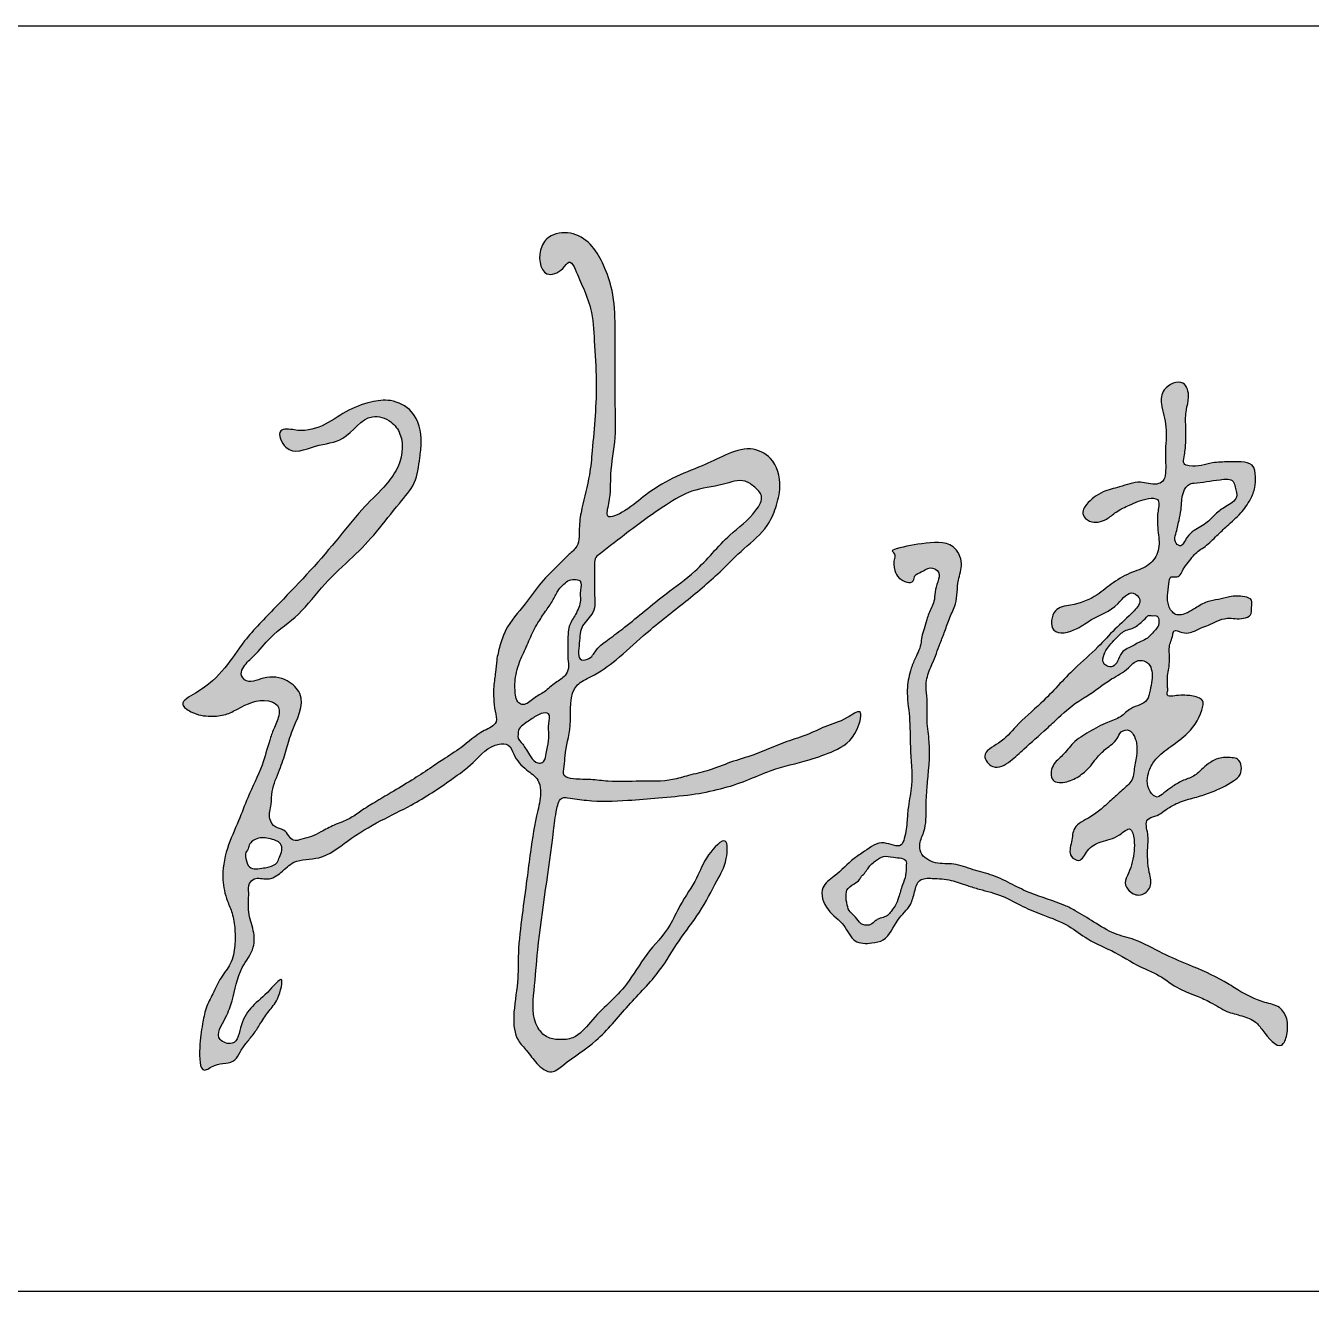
# Model space of a CAD drawing. Extents: x 126592 to 186958, y 280170 to 492839.
# Drawn here: x 183605 to 184621, y 297170 to 298170 of the extents above; entities that cross this region are included whole.
import ezdxf

# ---------------------------------------------------------------- set-up
doc = ezdxf.new("R2010")
doc.units = 0
doc.header["$LTSCALE"] = 1000
doc.header["$MEASUREMENT"] = 0
doc.layers.add('TK', color=126, linetype='Continuous')

# ---------------------------------------------------------------- blocks, each defined once
blk = doc.blocks.new('gfdyrte')
at = {"layer": 'TK', "lineweight": 25}
h = blk.add_hatch(color=1, dxfattribs=at)
edge = h.paths.add_edge_path()
edge.add_spline(control_points=[(385596, -111943.5), (385609.2, -111945.8), (385629.3, -111940.8), (385656.5, -111920.8), (385683.8, -111910.1), (385711.9, -111906.3), (385741.1, -111921.4), (385748.2, -111952.1), (385744.3, -111980.4), (385741.3, -112007.5), (385717, -112033.6), (385694.9, -112064.1), (385664.6, -112095.7), (385630.7, -112125.1), (385603.9, -112162.8), (385569.9, -112185), (385551.3, -112209.1), (385537.3, -112221), (385531.5, -112232.3), (385540, -112245.7), (385562.3, -112234.2), (385586.2, -112237.3), (385613.2, -112262), (385594, -112295.2), (385586.2, -112324.3), (385578.6, -112347.6), (385569.2, -112367.9), (385569.2, -112387.9), (385564.7, -112402.6), (385572.5, -112415.5), (385583.9, -112416.4), (385589.2, -112423.9), (385595, -112432), (385605.9, -112427.8), (385616.7, -112426), (385629.3, -112419.1), (385643.7, -112411.1), (385661, -112405.7), (385675.7, -112394.4), (385692.4, -112384.4), (385712.6, -112372.4), (385734.6, -112359.3), (385754.9, -112346.1), (385774, -112332.9), (385796.8, -112319.1), (385814.1, -112302), (385838.4, -112292.5), (385833.7, -112275.8), (385832.4, -112262.3), (385832.1, -112246.6), (385834.9, -112231.5), (385835.7, -112215.3), (385839.9, -112198.8), (385847.8, -112174.4), (385869.1, -112152.3), (385887.5, -112124.2), (385907, -112106.1), (385920.7, -112091.8), (385935.2, -112079.5), (385933, -112058), (385938, -112030.2), (385946.4, -112000.7), (385950.9, -111950.1), (385955.9, -111897.1), (385951.8, -111840.7), (385950, -111803), (385939.9, -111777.2), (385932.1, -111761.1), (385924.1, -111737.8), (385912.9, -111756.3), (385887.9, -111765.2), (385883.9, -111728.3), (385902, -111709.9), (385928.2, -111708), (385950.6, -111724.7), (385964.3, -111749.7), (385975.2, -111781.5), (385976.7, -111813), (385976.4, -111842.9), (385976.6, -111872.3), (385976, -111909.7), (385978.5, -111952.1), (385969.8, -111994.1), (385972.2, -112021.2), (385963.3, -112052.4), (385994.8, -112036.6), (386012.4, -112019.3), (386044.7, -111999.5), (386077.6, -111987.5), (386106.9, -111973.1), (386135.3, -111961.8), (386166.5, -111976.4), (386174.5, -112008), (386167.7, -112035.1), (386156.1, -112062.5), (386128.5, -112083.8), (386097.3, -112116.1), (386056.6, -112149.9), (386014, -112182.6), (385980.1, -112215.3), (385953.8, -112233.7), (385919.7, -112248.7), (385927.4, -112291.4), (385916.8, -112322.2), (385916.9, -112341.1), (385913.5, -112355.1), (385931.3, -112357.9), (385947.3, -112357.4), (385974.2, -112361.3), (386006.3, -112359.2), (386038.8, -112360.8), (386064.8, -112352.2), (386088.4, -112347.8), (386113.3, -112336.5), (386145.4, -112328.2), (386175, -112313.6), (386204, -112305.7), (386227.6, -112293.1), (386246.2, -112289.4), (386271.9, -112270.5), (386262.3, -112309.7), (386238.8, -112323.5), (386201.6, -112336.9), (386165.8, -112344.1), (386132.1, -112359.6), (386100.8, -112369.6), (386065.9, -112376.6), (386029, -112379.4), (385987.7, -112383.2), (385950.8, -112384.3), (385926.3, -112380.3), (385910.7, -112378.4), (385905.7, -112398), (385900, -112453.6), (385886.6, -112529.9), (385880.9, -112605.7), (385876.7, -112644.8), (385894.8, -112664.2), (385910.6, -112666.7), (385931.2, -112665.2), (385954.2, -112634.9), (385988.4, -112607.8), (386012.7, -112563.6), (386040.1, -112536.7), (386054.2, -112503.4), (386074.3, -112476.4), (386082, -112450.8), (386110.9, -112420), (386109.1, -112457.7), (386095.1, -112480.7), (386077.8, -112516), (386051.3, -112548.3), (386028.4, -112589.2), (385991.4, -112624.9), (385957.3, -112668.4), (385924, -112688), (385900.1, -112708.9), (385882.2, -112694.8), (385873.2, -112680), (385857.2, -112664.6), (385854.8, -112634.1), (385862, -112600.4), (385860.9, -112559.8), (385865.9, -112519), (385871.6, -112479.4), (385876.5, -112438), (385882.4, -112403), (385889.6, -112374.8), (385885.6, -112355.9), (385869.1, -112345.8), (385857.1, -112332.6), (385851.8, -112315.1), (385828, -112315.3), (385810.2, -112337.7), (385776.4, -112362.5), (385740.2, -112386.5), (385696.6, -112406.9), (385660.8, -112428.2), (385630, -112454.2), (385597.1, -112451), (385581.4, -112468.3), (385565.4, -112478.4), (385550.4, -112472.5), (385541.3, -112481.8), (385542.7, -112496.3), (385540, -112515.2), (385548.5, -112535.6), (385549.7, -112560.1), (385529.1, -112583.4), (385524.8, -112614.8), (385515.6, -112640.5), (385498.7, -112665.7), (385529.1, -112675.2), (385531.4, -112646), (385546.6, -112624.5), (385563, -112612.9), (385585.7, -112585.2), (385577.6, -112619.5), (385566.1, -112631.5), (385556.6, -112645.5), (385549.1, -112658.6), (385539.8, -112669.1), (385532.2, -112679.4), (385524.4, -112696.1), (385505.2, -112691.9), (385483.4, -112709.5), (385483.5, -112671.1), (385486.5, -112651.4), (385490.7, -112628.5), (385500.1, -112611.2), (385507.9, -112592.6), (385522.2, -112576.4), (385526.2, -112555.7), (385525.9, -112535.4), (385523.6, -112517.4), (385515, -112498.9), (385509, -112472.9), (385515.1, -112439.6), (385529.7, -112408.7), (385541.9, -112375.2), (385557.8, -112344.7), (385565, -112316.5), (385571.6, -112296.9), (385578.5, -112284.5), (385578.2, -112268.5), (385555.9, -112260.5), (385535.2, -112270.6), (385514.5, -112282.1), (385494.6, -112283.5), (385477.8, -112281.3), (385457.3, -112266.9), (385507.8, -112242), (385527.1, -112200.9), (385586.7, -112140.8), (385633.8, -112090.6), (385673.2, -112040), (385699.6, -112014.6), (385722, -111988), (385728, -111955.1), (385711, -111931.2), (385679.9, -111921.8), (385658.4, -111958.3), (385621.7, -111960), (385587.6, -111976.7), (385573.6, -111940.6), (385589.7, -111942.4), (385596, -111943.5)], knot_values=[0, 0, 0, 0, 25.796622, 50.950846, 75.584267, 93.487858, 115.169587, 144.601179, 158.681262, 182.18713, 205.223674, 238.564428, 270.135396, 305.924873, 342.344574, 375.817843, 398.377213, 411.872282, 418.914007, 425.142605, 442.486437, 464.320659, 480.550861, 517.450782, 534.734085, 552.756942, 573.741418, 585.509445, 598.701283, 607.903926, 615.673427, 622.765501, 628.631428, 636.308613, 645.618193, 655.205442, 668.812039, 683.838419, 696.528676, 711.361524, 728.892827, 750.906889, 770.627321, 784.849777, 804.792586, 831.27559, 844.619218, 854.403316, 865.790783, 877.367576, 890.391171, 901.214038, 914.734959, 929.641168, 959.898561, 984.154239, 1007.376143, 1020.697525, 1030.70741, 1049.184872, 1065.708917, 1097.166081, 1119.302376, 1183.358979, 1219.963984, 1249.643425, 1271.176014, 1280.622352, 1296.586762, 1304.727022, 1319.899504, 1345.291634, 1358.197741, 1378.441555, 1399.197839, 1419.432113, 1443.695326, 1476.429052, 1491.773438, 1512.871973, 1544.519816, 1578.085682, 1611.870328, 1638.791556, 1650.3398, 1666.425584, 1690.41124, 1719.702958, 1748.933979, 1772.122448, 1795.862102, 1816.035201, 1843.331309, 1862.892162, 1880.912737, 1910.760428, 1941.294348, 1985.519924, 2032.56982, 2065.87278, 2093.547818, 2108.193687, 2145.98072, 2173.767565, 2183.624636, 2191.940644, 2200.794465, 2216.698863, 2232.657077, 2262.16044, 2291.702523, 2306.56464, 2325.278586, 2347.058159, 2369.306018, 2401.893952, 2422.706415, 2439.295827, 2461.349285, 2473.870001, 2489.907374, 2518.804307, 2542.97478, 2579.134833, 2603.575736, 2628.215542, 2655.216587, 2685.627118, 2713.709257, 2751.534016, 2769.080667, 2773.619624, 2784.78348, 2805.418598, 2915.256287, 2952.54822, 2986.479166, 2998.419823, 3009.687986, 3022.469106, 3043.996323, 3091.77325, 3124.557466, 3158.841338, 3178.8539, 3208.388966, 3232.176198, 3251.960771, 3268.020093, 3289.967766, 3322.84784, 3354.940218, 3387.253174, 3430.100861, 3473.92856, 3511.927094, 3523.658866, 3539.161429, 3554.193249, 3566.192684, 3588.540844, 3619.953208, 3646.976286, 3681.747173, 3714.906334, 3739.644558, 3778.223512, 3796.964859, 3806.589031, 3820.334246, 3838.927599, 3848.772668, 3857.260811, 3886.370069, 3910.986501, 3955.027715, 3986.214032, 4022.008422, 4052.280085, 4075.471868, 4090.505953, 4104.485159, 4116.309678, 4122.28006, 4130.762779, 4148.488018, 4165.889402, 4181.082425, 4202.237634, 4234.012368, 4250.31524, 4271.196902, 4282.684227, 4301.560401, 4321.25047, 4343.349264, 4357.094425, 4375.138759, 4388.487322, 4401.835885, 4412.843155, 4423.655124, 4433.960404, 4443.092116, 4462.351376, 4472.555687, 4493.248576, 4515.339898, 4530.081248, 4544.668042, 4561.047429, 4576.266962, 4593.668346, 4608.017336, 4623.420237, 4635.177592, 4655.044959, 4684.052, 4711.326843, 4734.055868, 4766.554543, 4790.358556, 4801.300026, 4814.171281, 4823.76188, 4833.012299, 4862.114734, 4873.961267, 4887.714658, 4906.38311, 4916.344521, 4931.870619, 4997.407113, 5039.313396, 5121.107429, 5158.803272, 5187.140514, 5205.773572, 5239.511745, 5253.486533, 5270.897735, 5304.262041, 5330.507219, 5357.552507, 5373.167067, 5385.556203, 5385.556203, 5385.556203, 5385.556203], degree=3, periodic=0)
edge = h.paths.add_edge_path(flags=16)
edge.add_spline(control_points=[(385955, -112093.1), (385967.9, -112083.1), (385984.1, -112070.4), (386012.3, -112048.8), (386038.5, -112031.4), (386068.2, -112012.8), (386100.3, -112010.8), (386127.5, -112000.1), (386141.9, -112011), (386153.9, -112022.5), (386138.9, -112048), (386107.2, -112069.4), (386076.6, -112109.2), (386039.7, -112135.1), (386012.2, -112157.4), (385990, -112175.9), (385970.5, -112190.5), (385954.8, -112201.4), (385948.7, -112214.5), (385930.7, -112219), (385935, -112194), (385934.7, -112175.3), (385954.3, -112160.2), (385951.8, -112139.4), (385952.2, -112121.7), (385952.2, -112109.6), (385952, -112099.7), (385952.5, -112095), (385955, -112093.1)], knot_values=[0, 0, 0, 0, 31.504236, 56.372474, 79.057818, 105.415639, 134.817353, 154.90739, 165.334883, 175.172483, 189.332622, 222.163809, 268.373337, 301.511896, 326.350137, 350.340892, 368.175768, 383.19816, 393.379006, 400.912599, 416.158923, 432.357013, 447.870842, 465.774901, 476.632022, 489.427914, 493.693185, 499.726673, 499.726673, 499.726673, 499.726673], degree=3, periodic=0)
edge = h.paths.add_edge_path(flags=16)
edge.add_spline(control_points=[(385861.4, -112303.3), (385860.7, -112297.1), (385870.8, -112290.8), (385880.5, -112284), (385888.7, -112279), (385900.9, -112278.2), (385896.8, -112293.1), (385898.5, -112304.8), (385896.9, -112317.2), (385894.4, -112327.2), (385894, -112335.5), (385887.6, -112339.1), (385880.1, -112336.9), (385875.7, -112329), (385870.8, -112321.8), (385866.2, -112314.7), (385860.2, -112308.9), (385861.6, -112304.6), (385861.4, -112303.3)], knot_values=[0, 0, 0, 0, 12.077866, 23.039614, 28.422982, 35.169398, 43.987358, 54.319527, 65.326887, 71.525153, 78.831497, 82.641118, 86.698037, 95.571494, 102.390837, 106.956651, 115.599695, 118.03456, 118.03456, 118.03456, 118.03456], degree=3, periodic=0)
edge = h.paths.add_edge_path(flags=16)
edge.add_spline(control_points=[(385920.6, -112122.5), (385914.9, -112126.2), (385908.8, -112132.7), (385902.5, -112147), (385893.5, -112158.7), (385885.9, -112170.7), (385877.7, -112184.5), (385871.8, -112200.6), (385863.5, -112216.2), (385859.5, -112230.3), (385857.6, -112241.4), (385857.7, -112251.3), (385858.4, -112259.7), (385860.8, -112267.3), (385870.7, -112270.6), (385879.9, -112260.7), (385893.6, -112254.1), (385904.5, -112243), (385917.1, -112236.7), (385922.2, -112225.5), (385919.8, -112212.5), (385921.1, -112195.9), (385919.8, -112176.7), (385930.4, -112161.8), (385936.6, -112147.2), (385934.2, -112134.6), (385938, -112121.7), (385927.4, -112120.4), (385923.2, -112120.8), (385920.6, -112122.5)], knot_values=[0, 0, 0, 0, 13.111578, 23.249664, 34.867554, 47.533761, 55.837649, 71.976686, 87.035308, 96.746056, 105.72932, 112.937965, 119.458675, 125.613669, 129.63389, 141.008996, 152.440568, 165.63377, 176.417114, 183.946392, 192.192012, 206.266016, 222.800127, 234.47297, 247.936013, 257.204254, 265.792834, 271.125026, 277.123713, 277.123713, 277.123713, 277.123713], degree=3, periodic=0)
edge = h.paths.add_edge_path(flags=16)
edge.add_spline(control_points=[(385541.8, -112438.6), (385542.3, -112433.6), (385550.1, -112426.6), (385563.6, -112426.7), (385573.5, -112429.7), (385580.9, -112433.6), (385581.9, -112442.3), (385578.4, -112449.1), (385576, -112457.9), (385567.5, -112461.7), (385556.8, -112463.1), (385542.1, -112465.6), (385538.8, -112452.8), (385537.4, -112444), (385541.6, -112441.2), (385541.8, -112438.6)], knot_values=[0, 0, 0, 0, 9.618659, 21.974356, 29.199801, 33.950973, 40.077277, 46.726423, 51.972506, 60.322079, 65.510334, 78.465647, 86.946004, 92.352439, 97.459299, 97.459299, 97.459299, 97.459299], degree=3, periodic=0)
h = blk.add_hatch(color=1, dxfattribs=at)
edge = h.paths.add_edge_path(flags=16)
edge.add_spline(control_points=[(386655, -112009.9), (386652.3, -112012.1), (386649.6, -112018.5), (386648, -112028.1), (386647.7, -112038.9), (386644.8, -112052), (386642.2, -112064.3), (386638.8, -112075.5), (386648.4, -112084.6), (386653.8, -112069.5), (386664.5, -112061.3), (386677.9, -112054.6), (386688.6, -112042.5), (386700.2, -112034), (386716.1, -112025.7), (386712.1, -112013), (386709.6, -112000.8), (386686.2, -112003.1), (386671.9, -112005.8), (386657.6, -112007), (386655.7, -112009.3), (386655, -112009.9)], knot_values=[0, 0, 0, 0, 10.466013, 19.218878, 29.55754, 42.62799, 59.189411, 68.412711, 75.262355, 88.654944, 100.062488, 118.723593, 132.085285, 147.398438, 164.206949, 176.261829, 183.109487, 198.948082, 230.561671, 236.120429, 239.009771, 239.009771, 239.009771, 239.009771], degree=3, periodic=0)
edge = h.paths.add_edge_path()
edge.add_spline(control_points=[(386535.5, -112031.8), (386540.9, -112025.7), (386553.2, -112015.8), (386576.2, -112011.3), (386597.4, -112002.4), (386614.7, -112009.8), (386627.6, -112004.8), (386630.1, -111989.5), (386627.8, -111968.9), (386631.3, -111945.5), (386627.2, -111926.4), (386623.3, -111912), (386624.6, -111892.7), (386651.9, -111880.9), (386658.4, -111904.7), (386652.5, -111920.8), (386653.2, -111939.3), (386653.6, -111958.3), (386652.1, -111971.9), (386649.2, -111984.1), (386665.4, -111988.7), (386681.4, -111981.5), (386702.7, -111981.6), (386717.8, -111980.8), (386734.2, -111983.3), (386736.2, -111998.8), (386735.9, -112012.4), (386729.6, -112027.5), (386718.4, -112043), (386703.5, -112056), (386689.4, -112069.1), (386677.3, -112081.5), (386664.3, -112089), (386657.5, -112099.2), (386650, -112106.8), (386646.1, -112120.1), (386633.7, -112115.8), (386632.6, -112133.9), (386628.9, -112147.3), (386640.3, -112165.3), (386654.7, -112160.9), (386665.8, -112153.9), (386677.5, -112146.5), (386691.8, -112144.6), (386706.5, -112140.4), (386719.2, -112139.8), (386733.3, -112144.1), (386730.4, -112154.1), (386731.6, -112163.8), (386717.6, -112168.8), (386704.6, -112165.1), (386690.3, -112169.5), (386680.8, -112175.2), (386669.8, -112178.3), (386660, -112184.1), (386649.4, -112184.7), (386638.9, -112179.2), (386637.1, -112190.6), (386633, -112198.4), (386633.8, -112209.8), (386633.9, -112218.1), (386633.1, -112226.6), (386631.2, -112234.3), (386631.8, -112242), (386631.5, -112248.3), (386632.1, -112252.9), (386629.1, -112260.8), (386644.7, -112257.5), (386655.7, -112258.2), (386666.2, -112259.3), (386674.5, -112264.6), (386671.6, -112282), (386659.4, -112301.3), (386636.3, -112318.3), (386618.2, -112330.8), (386607.6, -112349.6), (386605.5, -112367.8), (386619, -112381.5), (386627.9, -112372.6), (386637.2, -112366.6), (386648.6, -112358.8), (386663.1, -112354.9), (386674.9, -112342.5), (386689.6, -112331.5), (386704.7, -112331.3), (386719.2, -112333.7), (386720.8, -112351.6), (386704.8, -112363.6), (386687, -112371.9), (386665.6, -112379), (386648.4, -112383.1), (386631.7, -112391.3), (386621.1, -112401), (386603.3, -112404.7), (386609.4, -112423), (386607.3, -112442.5), (386608, -112463.6), (386614.5, -112485), (386600, -112497.6), (386586, -112491.8), (386579.3, -112479.8), (386588.4, -112464.3), (386591.9, -112446.4), (386592.6, -112430.1), (386588.5, -112411.1), (386571.3, -112427.9), (386554.2, -112430.3), (386536.1, -112438.9), (386529.2, -112457.5), (386512.9, -112447.8), (386518.6, -112431.9), (386519, -112412.2), (386538.5, -112403.8), (386553.2, -112392.9), (386566.2, -112381), (386578.7, -112369.6), (386590.6, -112359.3), (386591.9, -112344.5), (386595.1, -112330.9), (386595.7, -112316), (386592.2, -112305.5), (386586, -112297.7), (386575.3, -112300.2), (386571.4, -112312.7), (386558.5, -112320.6), (386547.9, -112331.3), (386539.5, -112343.3), (386528, -112353.8), (386513.7, -112361.5), (386491.6, -112362.4), (386493.6, -112339.2), (386508.4, -112329.6), (386519.4, -112312.6), (386539.1, -112301.3), (386557.4, -112290.4), (386576.2, -112284.9), (386588.2, -112271.1), (386607.8, -112268.2), (386611.5, -112248), (386614.8, -112233.8), (386609.7, -112218.6), (386595, -112214.2), (386583.3, -112229), (386561, -112239.9), (386543.8, -112254.5), (386521.4, -112267.4), (386506, -112280.7), (386484.3, -112301.5), (386464.3, -112318.3), (386446.5, -112336), (386425.8, -112348.6), (386408.3, -112326.4), (386435.9, -112314.2), (386453.1, -112291.7), (386486.7, -112264.2), (386515.8, -112229.9), (386547.4, -112203.5), (386569.4, -112178.2), (386587.2, -112163.6), (386602.5, -112145.8), (386586.9, -112131), (386569.6, -112157.3), (386545, -112164.3), (386524.3, -112180.9), (386491, -112189.9), (386494.4, -112153.7), (386522.4, -112151.4), (386546.1, -112142.1), (386567.2, -112123.3), (386588.3, -112112), (386610.5, -112105.4), (386623, -112086.4), (386620.2, -112063.3), (386618.4, -112045.7), (386623.3, -112024), (386602.9, -112024.8), (386588.6, -112031.8), (386571, -112039.4), (386558.5, -112051.5), (386541.7, -112055.2), (386528.5, -112044), (386532.7, -112035), (386535.5, -112031.8)], knot_values=[0, 0, 0, 0, 24.459005, 44.86592, 70.307533, 89.902454, 97.614787, 107.59512, 131.774949, 162.007208, 176.535277, 190.06687, 207.191387, 230.789853, 248.87653, 263.895688, 283.385488, 303.535362, 319.780843, 327.840803, 334.459513, 362.350264, 381.099466, 396.557815, 409.948551, 423.974028, 436.753298, 451.848226, 471.606759, 493.941471, 510.580971, 529.603484, 545.57256, 554.815077, 565.500475, 579.350739, 586.071764, 594.56827, 620.763051, 633.668621, 647.925818, 658.761411, 674.542443, 688.215099, 701.620138, 719.766916, 728.782895, 737.514522, 746.349006, 755.365069, 774.856014, 787.411289, 798.574442, 807.91168, 821.766033, 831.175487, 841.346076, 845.59432, 860.91128, 868.97119, 879.046152, 885.796323, 894.630757, 902.690717, 908.735674, 913.437296, 916.862233, 930.37124, 940.452826, 955.615621, 960.863502, 966.90846, 1003.108631, 1028.821026, 1052.459466, 1067.800865, 1092.552496, 1103.403231, 1112.381864, 1124.117481, 1138.54175, 1153.039267, 1167.90453, 1189.291887, 1205.502284, 1212.431915, 1230.730445, 1241.496535, 1271.291944, 1289.351903, 1309.227163, 1324.124867, 1344.201753, 1353.575971, 1370.699009, 1386.870813, 1416.421956, 1433.571429, 1448.436618, 1462.586641, 1473.223694, 1485.257397, 1512.714057, 1526.032004, 1539.282957, 1553.335559, 1576.843802, 1596.114744, 1611.605061, 1621.404064, 1638.527102, 1655.141111, 1677.60173, 1693.97529, 1711.642252, 1729.696565, 1745.900744, 1755.602176, 1772.961761, 1788.182279, 1799.317594, 1806.046314, 1815.753609, 1824.729681, 1842.910284, 1859.059382, 1869.908327, 1886.744147, 1904.626691, 1920.920517, 1938.043605, 1954.878531, 1973.766226, 1997.000237, 2021.691284, 2038.313878, 2053.922448, 2075.646747, 2087.680402, 2110.590449, 2119.96049, 2132.907039, 2147.182299, 2171.202451, 2208.159981, 2213.709571, 2248.933942, 2268.459465, 2304.180401, 2325.755386, 2347.730508, 2363.336478, 2385.552084, 2414.494108, 2454.89009, 2512.088213, 2549.794308, 2578.735434, 2610.368315, 2625.260137, 2636.026226, 2657.9361, 2694.661373, 2714.738259, 2742.409007, 2765.319053, 2784.592087, 2818.351593, 2842.143586, 2868.121743, 2890.259797, 2909.525527, 2930.58341, 2956.331891, 2969.941057, 2980.654062, 3004.409644, 3022.397828, 3036.355296, 3056.60587, 3067.477488, 3080.228052, 3080.228052, 3080.228052, 3080.228052], degree=3, periodic=0)
edge = h.paths.add_edge_path(flags=16)
edge.add_spline(control_points=[(386608.2, -112163.9), (386606.1, -112166.3), (386600.4, -112171.3), (386592.3, -112178.7), (386580.4, -112180.7), (386572, -112188.4), (386565, -112196.5), (386559.3, -112203.1), (386555.6, -112210.4), (386553.6, -112219), (386560, -112224), (386567.5, -112224.9), (386573.5, -112217), (386575.6, -112207.8), (386583.3, -112202.4), (386590.8, -112199.7), (386597.7, -112194.8), (386608, -112191.5), (386614.1, -112183.1), (386620.8, -112176.5), (386621.8, -112170.2), (386619.9, -112162.3), (386613.4, -112164.4), (386609.1, -112162.9), (386608.2, -112163.9)], knot_values=[0, 0, 0, 0, 9.462199, 23.129599, 31.503556, 44.712405, 55.798616, 64.11133, 70.475, 81.018807, 85.866476, 93.007591, 101.262219, 112.335612, 120.740279, 127.922782, 136.270563, 145.885858, 159.572526, 166.462533, 173.10561, 178.867796, 186.009006, 190.005477, 190.005477, 190.005477, 190.005477], degree=3, periodic=0)
h = blk.add_hatch(color=1, dxfattribs=at)
edge = h.paths.add_edge_path(flags=16)
edge.add_spline(control_points=[(386259.4, -112481.7), (386256.3, -112483.6), (386251.1, -112487), (386250, -112496.9), (386251, -112505.6), (386254.4, -112515.5), (386262.6, -112520.5), (386266.1, -112528.5), (386272.7, -112530.7), (386278.6, -112530.8), (386283.1, -112527), (386288.1, -112523), (386293.8, -112521.5), (386300.1, -112519.2), (386304, -112513.5), (386309.3, -112506.9), (386313.4, -112496.1), (386316.4, -112483.9), (386321.9, -112471.3), (386321.3, -112462.2), (386322.5, -112450.5), (386306.8, -112451.1), (386294.9, -112447.1), (386286.1, -112453.7), (386279.8, -112458.4), (386275.8, -112463.9), (386272.5, -112469.2), (386268.2, -112472.6), (386265.8, -112478.2), (386261.9, -112480.1), (386259.4, -112481.7)], knot_values=[0, 0, 0, 0, 10.835565, 16.47834, 28.6918, 37.322787, 46.473312, 56.412009, 61.298118, 66.509311, 73.409753, 78.050635, 85.594607, 91.101944, 97.541725, 105.652369, 116.401292, 131.80245, 143.828313, 156.259393, 159.954723, 176.158144, 187.82759, 198.709649, 206.065722, 211.889638, 218.697579, 224.967031, 227.705969, 236.738185, 236.738185, 236.738185, 236.738185], degree=3, periodic=0)
edge = h.paths.add_edge_path()
edge.add_spline(control_points=[(386305.6, -112085.9), (386316.8, -112082), (386339.5, -112078.4), (386376.4, -112073.4), (386390.5, -112101.6), (386381, -112124), (386383.3, -112146.9), (386372.8, -112165.7), (386367.9, -112181.7), (386360.5, -112199.6), (386355, -112215.6), (386347.3, -112231.9), (386344.1, -112246.4), (386347.6, -112266.1), (386345.2, -112288.1), (386351.5, -112322.9), (386346.9, -112357.3), (386344.6, -112392.5), (386345.9, -112415.8), (386336.8, -112432), (386338.4, -112448.6), (386356.6, -112459), (386378.9, -112456.4), (386401.1, -112465.6), (386425.2, -112470.8), (386447.1, -112482.1), (386474.6, -112495.8), (386500.9, -112502.4), (386525.7, -112515), (386544.7, -112527.2), (386567.2, -112541.5), (386596.9, -112547.7), (386624.4, -112564.3), (386660.6, -112579), (386691.1, -112591.9), (386719.3, -112610.4), (386740.5, -112621.5), (386771.2, -112626.9), (386776.8, -112652.8), (386765.4, -112681.9), (386746.5, -112658.3), (386735.8, -112643.6), (386719.3, -112637.4), (386700.4, -112633.6), (386684.2, -112622), (386664.1, -112613.3), (386641, -112605.2), (386623, -112589.8), (386596.5, -112579.6), (386571.1, -112562.1), (386538.6, -112549.6), (386513.3, -112529.1), (386486.1, -112519.3), (386459.2, -112508.7), (386435.7, -112494.4), (386412.5, -112489.2), (386392.4, -112483.1), (386374.2, -112476.3), (386355.9, -112474.9), (386335.6, -112474.5), (386331.4, -112491.7), (386327.2, -112509.1), (386308.8, -112524), (386300.6, -112548.3), (386279.1, -112552.3), (386257.9, -112552.5), (386248.7, -112527.4), (386227, -112515.3), (386216.9, -112486), (386240.9, -112470.4), (386255, -112454), (386275.1, -112441.3), (386292.3, -112427.2), (386314.7, -112441.2), (386321.4, -112422.9), (386322.6, -112408.2), (386324, -112386.8), (386330.4, -112358.3), (386325.7, -112322.6), (386326.7, -112284.7), (386321.2, -112254.6), (386325.4, -112231.7), (386331.9, -112214), (386339.2, -112201.2), (386339.5, -112188.1), (386343.7, -112178.9), (386345.7, -112166.8), (386350.9, -112156.4), (386355.2, -112145.8), (386355.6, -112135.1), (386358.6, -112124.4), (386362.9, -112111.2), (386349, -112104.6), (386341, -112112.2), (386331, -112114.5), (386330.7, -112127.8), (386312.5, -112121.4), (386307.4, -112109.1), (386306.4, -112098.4), (386309.3, -112090.9), (386304, -112086.4), (386305.6, -112085.9)], knot_values=[0, 0, 0, 0, 35.394672, 72.661593, 94.761572, 114.870663, 143.143479, 160.778311, 178.009502, 193.196649, 219.075151, 228.483571, 247.379933, 262.254555, 288.195106, 313.02381, 367.431629, 390.934133, 419.452606, 435.078602, 445.037749, 466.29924, 488.020582, 512.036947, 536.436537, 562.083872, 585.304805, 628.705038, 642.522958, 668.593331, 696.802944, 721.430142, 758.466542, 792.223837, 838.665725, 857.530208, 892.921858, 911.296112, 944.558049, 958.370548, 986.550427, 999.685165, 1017.381044, 1036.014337, 1058.02915, 1075.724943, 1101.881427, 1130.638715, 1145.572508, 1186.506314, 1222.432835, 1249.167834, 1282.925129, 1308.404905, 1336.040722, 1364.552802, 1379.094468, 1399.380323, 1421.766413, 1436.803614, 1451.731078, 1467.357044, 1491.091772, 1520.251821, 1534.344528, 1554.275457, 1576.811398, 1603.445032, 1630.111662, 1649.334113, 1680.838814, 1695.923769, 1721.403526, 1741.334454, 1749.776486, 1771.754099, 1788.286557, 1813.268609, 1858.990092, 1894.83405, 1927.045933, 1949.58778, 1963.700502, 1983.694305, 1992.474029, 2002.306099, 2013.63859, 2028.962392, 2036.931638, 2047.832006, 2060.48908, 2071.920966, 2083.059656, 2094.607362, 2103.355237, 2109.710585, 2126.542614, 2136.88554, 2151.293515, 2156.391922, 2161.508967, 2161.508967, 2161.508967, 2161.508967], degree=3, periodic=0)
at = {"layer": 'TK'}
for p, q in [((378607.5, -111464.4), (388807.5, -111464.4)), ((378607.5, -112964.4), (388807.5, -112964.4))]:
    blk.add_line(p, q, dxfattribs=at)
at = {"layer": 'TK', "color": 6}
for points, start_tangent, end_tangent in [([(385596, -111943.5), (385629.1, -111938.6), (385657.2, -111922), (385687, -111910.5), (385710.1, -111908.8), (385735, -111922), (385746.5, -111958.4), (385744.9, -111976.6), (385738.3, -112006.3), (385720.7, -112030.5), (385693.6, -112064.2), (385665.5, -112093.9), (385632.2, -112126.3), (385601, -112161.7), (385567.9, -112189.8), (385548.1, -112211.3), (385536.2, -112224.1), (385533.2, -112232.7), (385537.2, -112239.7), (385559.6, -112237.7), (385587.8, -112241), (385602.6, -112255.9), (385592.8, -112302.7), (385586.1, -112324.1), (385578.6, -112346.2), (385570, -112372), (385568.5, -112387.2), (385567.2, -112404.3), (385573.9, -112414.1), (385583.3, -112417.7), (385589.6, -112424.4), (385595, -112429.8), (385604.9, -112428.5), (385616.5, -112425.3), (385627.7, -112420), (385643.4, -112411.9), (385661.3, -112404.3), (385675.1, -112395.2), (385691.4, -112385), (385710.9, -112373.4), (385735.3, -112358.6), (385756.8, -112344.7), (385772.1, -112334.4), (385793.6, -112320.1), (385821.4, -112299.9), (385835.3, -112289.6), (385834.3, -112276.9), (385832.6, -112262.3), (385832.6, -112247.3), (385834.7, -112230.5), (385836.1, -112216.5), (385839.9, -112199.4), (385846.6, -112181.3), (385869.8, -112149.7), (385888.8, -112124.6), (385909.8, -112103), (385922.1, -112090.9), (385930.9, -112081.4), (385934.1, -112057.6), (385937.1, -112036.4), (385946, -111996.6), (385949.3, -111968.1), (385954.1, -111885.2), (385951.8, -111837.8), (385947.3, -111799.6), (385937.9, -111773.3), (385932.9, -111762.1), (385921.7, -111744.7), (385914.3, -111752.1), (385895.6, -111758.4), (385889.4, -111726), (385900.6, -111713.6), (385926.7, -111711.1), (385949.1, -111726), (385962.8, -111748.4), (385972.8, -111778.3), (385976.5, -111820.5), (385976.5, -111840.4), (385976.5, -111867.8), (385976.5, -111908.8), (385976.5, -111952.3), (385971.5, -111995.9), (385969, -112030.7), (385967.8, -112045.6), (385987.7, -112039.4), (386012.6, -112020.7), (386044.9, -112000.8), (386079.8, -111985.9), (386107.1, -111973.5), (386137, -111966), (386160.6, -111977.2), (386171.8, -112010.8), (386166.9, -112035.6), (386156.9, -112056.8), (386129.5, -112084.1), (386100.9, -112111.5), (386057.4, -112148.8), (386010.1, -112187.3), (385977.7, -112215.9), (385947.9, -112235.8), (385931.7, -112245.8), (385923.2, -112294), (385917.2, -112329.6), (385916.2, -112342.3), (385916.2, -112353.1), (385927, -112357), (385947.6, -112358), (385968.2, -112359.9), (386006.4, -112359.9), (386044.7, -112358), (386063.3, -112353.1), (386086.9, -112347.2), (386113.4, -112337.4), (386140.8, -112328.6), (386180.1, -112312.9), (386205.6, -112304.1), (386225.2, -112295.3), (386251.7, -112284.5), (386266.4, -112277.6), (386263.4, -112298.2), (386236, -112323.7), (386206.5, -112334.5), (386161.4, -112347.2), (386132, -112359), (386101.6, -112368.8), (386067.3, -112375.6), (386028, -112379.5), (385991.7, -112382.5), (385942.7, -112382.5), (385920.1, -112379.5), (385914.3, -112379.5), (385907.4, -112392.3), (385903.5, -112418.8), (385884.8, -112559.9), (385880.4, -112608.1), (385884.8, -112651.9), (385895.7, -112662.8), (385910, -112666.1), (385926.4, -112663.9), (385947.2, -112645.3), (385989.9, -112600.4), (386014, -112565.4), (386041.4, -112530.4), (386053.4, -112507.4), (386073.1, -112474.6), (386087.4, -112447.2), (386107.1, -112430.8), (386108.2, -112451.6), (386097.2, -112477.9), (386076.4, -112515.1), (386052.3, -112549), (386029.3, -112584), (385992.5, -112625.6), (385953.8, -112667.2), (385914.4, -112696.7), (385901.2, -112704.4), (385883.7, -112694.5), (385871.6, -112679.2), (385861.8, -112667.2), (385856.3, -112638.7), (385860.7, -112598.2), (385861.8, -112563.2), (385866.2, -112518.4), (385871.9, -112475.7), (385876, -112443.9), (385884.8, -112394.7), (385888.1, -112370.6), (385884.8, -112358.6), (385871.6, -112346.5), (385856.3, -112327.9), (385849.7, -112317), (385838.8, -112315.9), (385808, -112337.7), (385782.9, -112357.5), (385734.8, -112388.1), (385698.8, -112406.6), (385659.2, -112430.8), (385625.2, -112450.5), (385595.7, -112456), (385580.3, -112468), (385563.9, -112475.7), (385548.6, -112475.7), (385543.1, -112481.1), (385542, -112492.1), (385542, -112515.1), (385547.5, -112537), (385547.5, -112556.7), (385534.4, -112580.7), (385522.3, -112620.1), (385514.6, -112639.8), (385508.1, -112666.1), (385522.3, -112670.5), (385533.3, -112648.6), (385546.4, -112626.7), (385567.2, -112607), (385580.3, -112595), (385576, -112617.9), (385566.1, -112632.2), (385556.3, -112646.4), (385548.6, -112658.4), (385539.8, -112669.4), (385532.2, -112680.3), (385525.6, -112690.2), (385501.5, -112696.7), (385489.5, -112702.2), (385484, -112675.9), (385487.3, -112647.5), (385491.6, -112628.9), (385499.5, -112611.7), (385509.2, -112592.8), (385520.1, -112576.4), (385525.6, -112554.5), (385525.6, -112535.9), (385522.3, -112516.2), (385516.8, -112501.9), (385511.4, -112476.8), (385516.8, -112439.6), (385530, -112406.7), (385540.9, -112379.4), (385557.8, -112340.7), (385566.9, -112311.3), (385571.7, -112297.9), (385577.6, -112282.3), (385576, -112270), (385565.3, -112264.6), (385528.8, -112274.3), (385514.8, -112280.7), (385497.1, -112282.8), (385473.5, -112277.5), (385463.9, -112268.9), (385478.9, -112255.5), (385537.2, -112193.6), (385573.8, -112153.6), (385645.3, -112075.2), (385676.7, -112037.7), (385702.1, -112011.2), (385716.6, -111991.8), (385721.4, -111948.4), (385710.5, -111933.9), (385688.8, -111927.8), (385653.7, -111953.2), (385621.1, -111962.9), (385586.1, -111964.1), (385580, -111944.7), (385596, -111943.5)], (0.984905, -0.173097), (0.984905, -0.173097)), ([(386535.5, -112031.8), (386555, -112017), (386574.5, -112011), (386599.4, -112005.6), (386618.9, -112007.6), (386625.9, -112004.3), (386629, -111994.8), (386629, -111970.7), (386629.6, -111940.4), (386627, -111926.2), (386624.2, -111912.9), (386627.6, -111896.1), (386649.8, -111888.1), (386656.5, -111904.8), (386653.8, -111919.6), (386653.1, -111939.1), (386653.1, -111959.2), (386651.1, -111975.4), (386651.1, -111983.4), (386657.2, -111986.1), (386684.8, -111982.5), (386703.6, -111981.4), (386719, -111981.4), (386731.8, -111985.4), (386735.8, -111998.9), (386735.1, -112011.6), (386729.8, -112025.7), (386718.3, -112041.9), (386702.2, -112057.3), (386690.1, -112068.7), (386676, -112081.5), (386663.4, -112091.3), (386657.7, -112098.5), (386651.1, -112107), (386642.4, -112117.8), (386635.7, -112117.8), (386633, -112125.8), (386633, -112152), (386641, -112162.1), (386655.2, -112160.1), (386664.6, -112154.7), (386678.5, -112147.3), (386691.8, -112144.3), (386704.9, -112141.3), (386723, -112141.3), (386731.1, -112145.3), (386731.1, -112154), (386729.8, -112162.8), (386721.7, -112166.8), (386702.2, -112166.8), (386690.1, -112170.1), (386680.1, -112175), (386671.3, -112178.2), (386658.5, -112183.6), (386649.1, -112183.6), (386639, -112182.2), (386637.7, -112186.3), (386633.7, -112201), (386633.7, -112209.1), (386633.7, -112219.2), (386633, -112225.9), (386631.6, -112234.6), (386631.6, -112242.7), (386631.6, -112248.7), (386631.6, -112253.4), (386631, -112256.8), (386644.4, -112258.1), (386654.5, -112258.1), (386669.3, -112261.5), (386673.3, -112264.9), (386673.3, -112270.9), (386655.6, -112302.5), (386635.6, -112318.6), (386617.5, -112333.9), (386609.9, -112347.2), (386610.9, -112371.9), (386619.4, -112378.6), (386627, -112373.8), (386636.5, -112366.9), (386648.9, -112359.5), (386662.3, -112353.8), (386673.7, -112344.3), (386691.8, -112332.9), (386708, -112332), (386714.6, -112333.9), (386717.5, -112351.9), (386709.9, -112359.5), (386683.2, -112372.9), (386666.1, -112378.6), (386647, -112384.3), (386633.7, -112390.9), (386616.6, -112401.4), (386608, -112405.2), (386608, -112422.3), (386608, -112438.5), (386609.9, -112468), (386610.9, -112485.1), (386599.4, -112494.6), (386586.1, -112489.9), (386581.4, -112480.4), (386585.2, -112468.9), (386591.8, -112442.3), (386591.8, -112429), (386587.1, -112416.6), (386574.7, -112423.3), (386552.8, -112431.8), (386536.6, -112442.3), (386526.1, -112453.7), (386517.6, -112449), (386517.6, -112431.8), (386521.4, -112415.7), (386539.5, -112402.4), (386552.8, -112392.8), (386566, -112381.1), (386579.4, -112369.1), (386589.9, -112356.7), (386591.8, -112347.2), (386594.7, -112330.1), (386594.7, -112314.8), (386590.9, -112304.4), (386586.1, -112299.6), (386576.6, -112301.5), (386571.8, -112309.1), (386558.5, -112321.5), (386547.1, -112332.9), (386540.4, -112341.5), (386528, -112352.9), (386511.9, -112360.5), (386495.7, -112358.6), (386495.7, -112341.5), (386507.1, -112329.1), (386519.5, -112314.8), (386538.5, -112301.5), (386560.4, -112290.1), (386575.6, -112283.4), (386588, -112273.9), (386607.1, -112263.5), (386610.9, -112252.1), (386612.8, -112229.2), (386609, -112220.7), (386596.6, -112216.9), (386585.2, -112225.4), (386565.2, -112238.7), (386534.7, -112259.7), (386529.9, -112262.5), (386502.3, -112284.4), (386488.1, -112297.7), (386461.4, -112321.5), (386445.2, -112335.8), (386424.3, -112342.4), (386414.8, -112330.1), (386431, -112314.8), (386451.9, -112294.9), (386481.4, -112267.3), (386521.4, -112226.4), (386549, -112200.7), (386569, -112179.8), (386591.8, -112157.9), (386598.5, -112144.6), (386590.9, -112136.9), (386572.8, -112149.3), (386541.4, -112168.3), (386524.2, -112178.8), (386496.6, -112180.7), (386498.5, -112157.9), (386516.6, -112151.2), (386548, -112138.9), (386567.1, -112124.6), (386589.9, -112112.2), (386609.9, -112102.7), (386620.4, -112086.5), (386620.5, -112065.5), (386620.2, -112039.7), (386619.6, -112026.1), (386608.9, -112024.9), (386586.5, -112032.6), (386570.5, -112040.9), (386559.2, -112049.2), (386539.1, -112051.5), (386531.4, -112043.9), (386535.5, -112031.8)], (0.662995, 0.748624), (0.662995, 0.748624)), ([(385955, -112093.1), (385987.3, -112068.1), (386013.1, -112048.7), (386037.4, -112032.2), (386067.6, -112016.2), (386104.8, -112007.9), (386130.6, -112004.3), (386142.1, -112011.5), (386149.9, -112021.5), (386143.5, -112038.7), (386112.7, -112068.1), (386070.9, -112111), (386037.1, -112137.6), (386012, -112157.7), (385987.8, -112177.3), (385969.3, -112191.2), (385954.6, -112204), (385946.1, -112214), (385936.5, -112216), (385934, -112196.4), (385938, -112175.8), (385950.1, -112159.7), (385952.1, -112136.6), (385952.1, -112122.5), (385952.1, -112105.9), (385952.1, -112100.4), (385955, -112093.1)], (0.790786, 0.612093), (0.790786, 0.612093)), ([(386655, -112009.9), (386649.9, -112019), (386648.3, -112027.7), (386647.5, -112038), (386645.1, -112050.8), (386641.3, -112066.9), (386640.8, -112076.1), (386645.9, -112080.8), (386654.7, -112070.6), (386663, -112062.8), (386678.6, -112052.7), (386688.3, -112043.4), (386700.6, -112034.3), (386713.2, -112023.2), (386711.8, -112011.2), (386709.5, -112004.8), (386693.8, -112002.5), (386662.5, -112006.6), (386657.1, -112008), (386655, -112009.9)], (-0.774883, -0.632104), (-0.774883, -0.632104)), ([(386305.6, -112085.9), (386340.2, -112078.4), (386377.3, -112082.2), (386387.2, -112101.9), (386383.5, -112121.7), (386380.1, -112149.8), (386373.3, -112166), (386367.4, -112182.2), (386361.9, -112196.4), (386352.6, -112220.5), (386348.9, -112229.2), (386345.2, -112247.7), (386346.4, -112262.5), (386346.4, -112288.4), (386348.9, -112313.1), (386346.4, -112367.5), (386345.2, -112391), (386342.7, -112419.4), (386337.8, -112434.2), (386339, -112444.1), (386356.3, -112456.4), (386378, -112458.2), (386401.1, -112464.8), (386424.5, -112471.7), (386447.8, -112482.4), (386468.8, -112492.3), (386509.6, -112507.1), (386521.9, -112513.3), (386544.2, -112526.8), (386568.9, -112540.4), (386592.4, -112547.8), (386625.8, -112563.9), (386656.7, -112577.5), (386698.7, -112597.3), (386714.8, -112607.1), (386746.9, -112622), (386764.2, -112628.1), (386772.9, -112660.3), (386766.7, -112672.6), (386744.4, -112655.3), (386735.8, -112645.4), (386719.7, -112638), (386701.9, -112632.7), (386682.6, -112622), (386666.6, -112614.6), (386642.6, -112604.1), (386618.4, -112588.6), (386604.8, -112582.4), (386568.9, -112562.7), (386536.8, -112546.6), (386514.5, -112531.8), (386483.6, -112518.2), (386460.1, -112508.3), (386435.4, -112496), (386408.1, -112487.8), (386394.2, -112483.5), (386374.8, -112477.4), (386352.6, -112475), (386337.8, -112477.4), (386331.6, -112491), (386326.6, -112505.8), (386311.8, -112524.4), (386294.5, -112547.8), (386280.9, -112551.6), (386261.1, -112549.1), (386247.7, -112531), (386229, -112512), (386222.8, -112486.1), (386236.4, -112472.5), (386259.9, -112451.5), (386272.3, -112442.9), (386295.7, -112433), (386315.5, -112435.4), (386319.4, -112427.9), (386322.7, -112406.2), (386324.2, -112389.7), (386327.9, -112365), (386326.6, -112319.3), (386325.4, -112283.5), (386322.9, -112251.4), (386326.6, -112229.2), (386331.5, -112215.9), (386338.9, -112197.3), (386340.1, -112188.6), (386343.1, -112179.3), (386345.9, -112168.3), (386351.8, -112154.1), (386354.5, -112146.6), (386356, -112135.8), (386359, -112123.5), (386359.9, -112112.1), (386350, -112107), (386339.5, -112111.8), (386332, -112116.3), (386329.9, -112122.3), (386313.4, -112119), (386308.3, -112110), (386307.7, -112095.7), (386307.7, -112090.6), (386305.6, -112085.9)], (0.945021, 0.327011), (0.945021, 0.327011)), ([(385920.6, -112122.5), (385908.6, -112134.5), (385902.4, -112146.1), (385893.9, -112158.5), (385885, -112172.3), (385879.7, -112181.7), (385871.2, -112200.8), (385863.2, -112218.6), (385859.6, -112230.7), (385857.8, -112242.2), (385857.8, -112251.5), (385858.8, -112259.9), (385862.3, -112267.1), (385867.2, -112268.9), (385880.1, -112261.8), (385892.6, -112253.8), (385905.9, -112243.1), (385917.1, -112234.6), (385921.1, -112225.7), (385920.6, -112215), (385920.6, -112196.8), (385922.4, -112175.4), (385929.5, -112162.1), (385935.3, -112145.6), (385935.3, -112133.6), (385934.9, -112122.5), (385928.2, -112120.7), (385920.6, -112122.5)], (-0.840213, -0.542256), (-0.840213, -0.542256)), ([(386608.2, -112163.9), (386601.4, -112170.5), (386590.3, -112178.4), (386582.3, -112181), (386571.7, -112189), (386564.3, -112197.2), (386559.2, -112203.8), (386556.4, -112209.4), (386555.8, -112220), (386559.5, -112223.1), (386566.6, -112223.7), (386572.3, -112217.7), (386577.2, -112207.7), (386583.8, -112202.5), (386590.3, -112199.5), (386597.5, -112195.4), (386606.2, -112191.2), (386615.9, -112181.6), (386620.2, -112176.2), (386621.3, -112169.6), (386619.3, -112164.2), (386612.2, -112163.6), (386608.2, -112163.9)], (-0.672398, -0.74019), (-0.672398, -0.74019)), ([(385861.4, -112303.3), (385870.7, -112290.7), (385882.5, -112282.8), (385888.8, -112279.7), (385897.5, -112280.1), (385897.9, -112291.5), (385897.9, -112304.9), (385896.3, -112319.1), (385894.8, -112326.9), (385892, -112336), (385887.7, -112338.4), (385882.5, -112337.2), (385875.1, -112328.4), (385870.3, -112321), (385866.9, -112316.1), (385861.2, -112306.5), (385861.4, -112303.3)], (-0.111358, 0.99378), (-0.111358, 0.99378)), ([(385541.8, -112438.6), (385549.6, -112428.8), (385565.6, -112427.7), (385574.5, -112430.4), (385579.6, -112433.9), (385581.2, -112441.7), (385578.4, -112449.9), (385575.7, -112456.1), (385566.3, -112461.5), (385559.7, -112462.7), (385543, -112461.5), (385538.7, -112451.4), (385538.7, -112444.4), (385541.8, -112438.6)], (0.091716, 0.995785), (0.091716, 0.995785)), ([(386259.4, -112481.7), (386251.4, -112489.1), (386250.4, -112494.6), (386251.7, -112506.8), (386255.1, -112514.7), (386261.7, -112521), (386268.1, -112528.7), (386272.6, -112530.4), (386277.8, -112530.3), (386283.7, -112526.6), (386287.4, -112523.8), (386294.5, -112521.2), (386299.5, -112518.9), (386303.7, -112514.1), (386308.4, -112507.4), (386312.6, -112497.6), (386317.2, -112482.8), (386320.9, -112471.4), (386321.7, -112459), (386321.7, -112455.3), (386306.4, -112450), (386294.7, -112449), (386285.3, -112454.3), (386279.6, -112459), (386276.1, -112463.6), (386272, -112469.1), (386267.8, -112473.8), (386266.5, -112476.1), (386259.4, -112481.7)], (-0.840414, -0.541945), (-0.840414, -0.541945))]:
    blk.add_spline(points, degree=3, dxfattribs=dict(at, start_tangent=start_tangent, end_tangent=end_tangent))

msp = doc.modelspace()

# ---------------------------------------------------------------- block references
at = {"xscale": 0.6666666666278616, "yscale": 0.6666666666860692, "zscale": 0.6666666666569654}
msp.add_blockref('gfdyrte', (-73247.1, 372479.6), dxfattribs=at)

doc.saveas('drawing.dxf')
